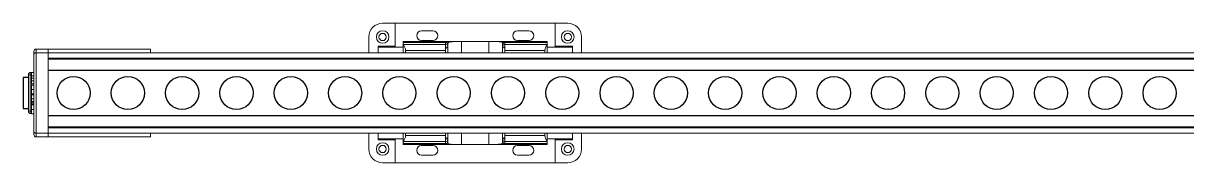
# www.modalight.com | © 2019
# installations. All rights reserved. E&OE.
# Model space of a CAD drawing. Header units: inches. Extents: x 0 to 60, y -9.1 to 13.3.
# Drawn here: x 0.03 to 19.87, y -9.14 to -6.76 of the extents above; entities that cross this region are included whole.
import ezdxf

# ---------------------------------------------------------------- set-up
doc = ezdxf.new("R2010")
doc.units = ezdxf.units.IN
doc.header["$MEASUREMENT"] = 0
doc.layers.add('MCG', color=7, linetype='Continuous')
doc.layers.add('轮廓线层', color=7, linetype='Continuous', lineweight=25)

# ---------------------------------------------------------------- blocks, each defined once
blk = doc.blocks.new('A$C2CD672AE')
at = {"color": 7, "linetype": 'Continuous', "lineweight": 15}
for p, q in [((-41.03, 78.75), (-35.28, 78.75)), ((-35.28, 78.75), (-35.28, 68.28)), ((37.95, 78.75), (-35.28, 78.75)), ((-18.02, 75.27), (-23.25, 75.27)), ((20.69, 75.27), (25.92, 75.27)), ((37.95, 78.75), (37.95, 68.28)), ((43.7, 78.75), (37.95, 78.75)), ((-47.31, 65.15), (-47.31, 72.47)), ((-31.62, 70.38), (-12.26, 70.38)), ((-31.62, 69.96), (-31.62, 70.38)), ((-31.62, 69.96), (-12.26, 69.96)), ((-31.62, 69.07), (-31.62, 69.96)), ((-23.25, 70.88), (-18.02, 70.88)), ((-4.94, 70.38), (-12.26, 70.38)), ((-12.26, 70.38), (-12.26, 69.96)), ((-12.26, 69.96), (-12.26, 69.07)), ((-11.22, 69.52), (-11.22, 69.33)), ((-11.22, 69.05), (-11.22, 69.33)), ((7.61, 70.38), (-4.94, 70.38)), ((-4.94, 70.38), (-4.94, 65.15)), ((14.94, 70.38), (7.61, 70.38)), ((7.61, 65.15), (7.61, 70.38)), ((13.89, 69.33), (13.89, 69.52)), ((13.89, 69.05), (13.89, 69.33)), ((14.94, 70.38), (14.94, 69.96)), ((34.29, 70.38), (14.94, 70.38)), ((14.94, 69.96), (14.94, 69.07)), ((34.29, 69.96), (14.94, 69.96)), ((25.92, 70.88), (20.69, 70.88)), ((34.29, 69.96), (34.29, 70.38)), ((34.29, 69.07), (34.29, 69.96)), ((49.98, 72.47), (49.98, 65.15)), ((-35.28, 68.28), (-43.12, 68.28)), ((-43.12, 67.76), (-43.12, 68.28)), ((-43.12, 67.76), (-43.12, 65.15)), ((-31.62, 67.76), (-43.12, 67.76)), ((-35.28, 67.76), (-35.28, 68.28)), ((-31.62, 68.69), (-31.62, 69.07)), ((-31.62, 69.07), (-12.26, 69.07)), ((-31.62, 65.15), (-31.62, 68.69)), ((-30.57, 66.35), (-12.26, 66.35)), ((-30.57, 65.15), (-30.57, 66.35)), ((-12.26, 69.07), (-12.26, 66.35)), ((-12.26, 65.15), (-12.26, 66.35)), ((-11.22, 68.16), (-11.22, 69.05)), ((-11.22, 66.35), (-11.22, 68.16)), ((-11.22, 65.15), (-11.22, 66.35)), ((13.89, 68.16), (13.89, 69.05)), ((13.89, 66.35), (13.89, 68.16)), ((13.89, 65.15), (13.89, 66.35)), ((14.94, 69.07), (14.94, 66.35)), ((34.29, 69.07), (14.94, 69.07)), ((14.94, 65.15), (14.94, 66.35)), ((33.24, 66.35), (14.94, 66.35)), ((33.24, 65.15), (33.24, 66.35)), ((34.29, 68.69), (34.29, 69.07)), ((34.29, 65.15), (34.29, 68.69)), ((34.29, 67.76), (45.8, 67.76)), ((37.95, 68.28), (45.8, 68.28)), ((37.95, 67.76), (37.95, 68.28)), ((45.8, 67.76), (45.8, 68.28)), ((45.8, 67.76), (45.8, 65.15)), ((-47.31, 21.21), (-47.31, 28.53)), ((-43.12, 28.53), (-43.12, 25.92)), ((-31.62, 24.99), (-31.62, 28.53)), ((-30.57, 27.33), (-30.57, 28.53)), ((-30.57, 27.33), (-12.26, 27.33)), ((-12.26, 27.33), (-12.26, 28.53)), ((-12.26, 27.33), (-12.26, 24.61)), ((-11.22, 27.33), (-11.22, 28.53)), ((-11.22, 25.52), (-11.22, 27.33)), ((-4.94, 28.53), (-4.94, 23.3)), ((7.61, 23.3), (7.61, 28.53)), ((13.89, 27.33), (13.89, 28.53)), ((13.89, 25.52), (13.89, 27.33)), ((14.94, 27.33), (14.94, 28.53)), ((14.94, 27.33), (14.94, 24.61)), ((33.24, 27.33), (14.94, 27.33)), ((33.24, 27.33), (33.24, 28.53)), ((34.29, 24.99), (34.29, 28.53)), ((45.8, 28.53), (45.8, 25.92)), ((49.98, 28.53), (49.98, 21.21)), ((-43.12, 25.92), (-43.12, 25.39)), ((-43.12, 25.92), (-31.62, 25.92)), ((-35.28, 25.39), (-43.12, 25.39)), ((-35.28, 25.39), (-35.28, 25.92)), ((-35.28, 14.93), (-35.28, 25.39)), ((-31.62, 24.61), (-31.62, 24.99)), ((-31.62, 24.61), (-12.26, 24.61)), ((-31.62, 23.72), (-31.62, 24.61)), ((-31.62, 23.72), (-12.26, 23.72)), ((-31.62, 23.3), (-31.62, 23.72)), ((-31.62, 23.3), (-12.26, 23.3)), ((-18.02, 22.8), (-23.25, 22.8)), ((-12.26, 24.61), (-12.26, 23.72)), ((-12.26, 23.72), (-12.26, 23.3)), ((-12.26, 23.3), (-4.94, 23.3)), ((-11.22, 24.63), (-11.22, 25.52)), ((-11.22, 24.35), (-11.22, 24.63)), ((-11.22, 24.35), (-11.22, 24.15)), ((-4.94, 23.3), (7.61, 23.3)), ((7.61, 23.3), (14.94, 23.3)), ((13.89, 24.63), (13.89, 25.52)), ((13.89, 24.35), (13.89, 24.63)), ((13.89, 24.15), (13.89, 24.35)), ((34.29, 24.61), (14.94, 24.61)), ((14.94, 24.61), (14.94, 23.72)), ((34.29, 23.72), (14.94, 23.72)), ((14.94, 23.72), (14.94, 23.3)), ((34.29, 23.3), (14.94, 23.3)), ((20.69, 22.8), (25.92, 22.8)), ((45.8, 25.92), (34.29, 25.92)), ((34.29, 24.61), (34.29, 24.99)), ((34.29, 23.72), (34.29, 24.61)), ((34.29, 23.3), (34.29, 23.72)), ((37.95, 25.39), (37.95, 25.92)), ((37.95, 14.93), (37.95, 25.39)), ((37.95, 25.39), (45.8, 25.39)), ((45.8, 25.92), (45.8, 25.39)), ((-23.25, 18.41), (-18.02, 18.41)), ((25.92, 18.41), (20.69, 18.41)), ((-41.03, 14.93), (-35.28, 14.93)), ((-35.28, 14.93), (37.95, 14.93)), ((43.7, 14.93), (37.95, 14.93))]:
    blk.add_line(p, q, dxfattribs=at)
for centre, radius in [((-41.03, 72.47), 2.88), ((43.7, 72.47), 2.88), ((-41.03, 72.47), 1.67), ((43.7, 72.47), 1.67), ((-41.03, 21.21), 2.88), ((-41.03, 21.21), 1.67), ((43.7, 21.21), 2.88), ((43.7, 21.21), 1.67)]:
    blk.add_circle(centre, radius, dxfattribs=at)
for centre, radius, start, end in [((-41.03, 72.47), 6.28, 90, 180), ((-23.25, 73.08), 2.2, 90, 270), ((-18.02, 73.08), 2.2, 270, 90), ((20.69, 73.08), 2.2, 90, 270), ((25.92, 73.08), 2.2, 270, 90), ((43.7, 72.47), 6.28, 0, 90), ((-12.26, 69.33), 1.05, 0, 90), ((-12.2, 68.97), 0.984, 4.4019, 93.8113), ((14.94, 69.33), 1.05, 90, 180), ((14.87, 68.97), 0.984, 86.1887, 175.5981), ((-33.71, 66.35), 3.14, 0, 48.1897), ((-12.2, 68.08), 0.984, 4.4019, 93.8113), ((14.87, 68.08), 0.984, 86.1887, 175.5981), ((36.38, 66.35), 3.14, 131.8103, 180), ((-33.71, 27.33), 3.14, 311.8103, 0), ((36.38, 27.33), 3.14, 180, 228.1897), ((-23.25, 20.6), 2.2, 90, 270), ((-18.02, 20.6), 2.2, 270, 90), ((-12.2, 25.59), 0.984, 266.1887, 355.5981), ((-12.2, 24.7), 0.984, 266.1887, 355.5981), ((-12.26, 24.35), 1.05, 270, 0), ((14.87, 25.59), 0.984, 184.4019, 273.8113), ((14.87, 24.7), 0.984, 184.4019, 273.8113), ((14.94, 24.35), 1.05, 180, 270), ((20.69, 20.6), 2.2, 90, 270), ((25.92, 20.6), 2.2, 270, 90), ((-41.03, 21.21), 6.28, 180, 270), ((43.7, 21.21), 6.28, 270, 0)]:
    blk.add_arc(centre, radius, start, end, dxfattribs=at)
for points, knots in [([(-11.22, 69.52), (-11.15, 69.69), (-11.02, 70.03), (-9.98, 70.28), (-8.43, 70.37), (-6.66, 70.38), (-5.45, 70.38), (-4.94, 70.38)], [0, 0, 0, 0, 0.21253, 0.425271, 0.63417, 0.844608, 1, 1, 1, 1]), ([(7.61, 70.38), (8.32, 70.38), (9.73, 70.38), (11.61, 70.35), (13.02, 70.22), (13.78, 69.95), (13.86, 69.65), (13.89, 69.52)], [0, 0, 0, 0, 0.212997, 0.42601, 0.638348, 0.848106, 1, 1, 1, 1]), ([(-12.26, 66.35), (-12.25, 66.59), (-12.22, 67), (-12.05, 67.46), (-11.87, 67.72), (-11.72, 67.84), (-11.59, 67.87), (-11.48, 67.85), (-11.4, 67.78), (-11.32, 67.65), (-11.21, 67.29), (-11.22, 66.83), (-11.22, 66.46), (-11.22, 66.35)], [0, 0, 0, 0, 0.195255, 0.327245, 0.417, 0.478895, 0.524734, 0.562575, 0.600515, 0.63684, 0.697854, 0.911447, 1, 1, 1, 1]), ([(14.94, 66.35), (14.92, 66.59), (14.89, 67), (14.72, 67.46), (14.55, 67.72), (14.39, 67.84), (14.26, 67.87), (14.16, 67.85), (14.07, 67.78), (13.99, 67.65), (13.88, 67.29), (13.89, 66.83), (13.89, 66.46), (13.89, 66.35)], [0, 0, 0, 0, 0.195255, 0.327245, 0.417, 0.478895, 0.524734, 0.562575, 0.600515, 0.63684, 0.697854, 0.911447, 1, 1, 1, 1]), ([(-11.22, 27.33), (-11.21, 27.07), (-11.21, 26.73), (-11.25, 26.3), (-11.3, 26.08), (-11.38, 25.92), (-11.47, 25.84), (-11.57, 25.81), (-11.69, 25.83), (-11.84, 25.93), (-12.03, 26.17), (-12.2, 26.62), (-12.26, 27.04), (-12.26, 27.3), (-12.26, 27.33)], [0, 0, 0, 0, 0.206108, 0.278374, 0.351164, 0.392378, 0.433903, 0.470873, 0.508396, 0.568595, 0.658083, 0.79227, 0.97583, 1, 1, 1, 1]), ([(13.89, 27.33), (13.89, 27.07), (13.88, 26.73), (13.92, 26.3), (13.97, 26.08), (14.05, 25.92), (14.14, 25.84), (14.25, 25.81), (14.36, 25.83), (14.52, 25.93), (14.7, 26.17), (14.87, 26.62), (14.93, 27.04), (14.94, 27.3), (14.94, 27.33)], [0, 0, 0, 0, 0.206108, 0.278374, 0.351164, 0.392378, 0.433903, 0.470873, 0.508396, 0.568595, 0.658083, 0.79227, 0.97583, 1, 1, 1, 1]), ([(-4.94, 23.3), (-5.65, 23.3), (-7.06, 23.3), (-8.93, 23.32), (-10.34, 23.46), (-11.11, 23.73), (-11.18, 24.03), (-11.22, 24.15)], [0, 0, 0, 0, 0.212997, 0.42601, 0.638348, 0.848106, 1, 1, 1, 1]), ([(13.89, 24.15), (13.83, 23.98), (13.7, 23.65), (12.66, 23.4), (11.11, 23.31), (9.33, 23.3), (8.13, 23.3), (7.61, 23.3)], [0, 0, 0, 0, 0.21253, 0.425271, 0.63417, 0.844608, 1, 1, 1, 1])]:
    blk.add_open_spline(points, degree=3, knots=knots, dxfattribs=at)

msp = doc.modelspace()

# ---------------------------------------------------------------- linework, layer by layer
at = {"color": 7, "linetype": 'Continuous', "lineweight": 15}
for p, q in [((0.209306, -7.285422), (0.209306, -7.239638)), ((0.209306, -8.612864), (0.209306, -7.285422)), ((0.24829, -7.200655), (0.24829, -7.264752)), ((0.24829, -7.200655), (0.454904, -7.200655)), ((0.24829, -7.264752), (0.24829, -8.633534)), ((0.454904, -7.264752), (0.24829, -7.264752)), ((0.454904, -7.200655), (0.454904, -7.264752)), ((2.197479, -7.200655), (0.454904, -7.200655)), ((0.454904, -8.633534), (0.454904, -7.264752)), ((0.454904, -7.266979), (39.789797, -7.266979)), ((2.197479, -7.266979), (2.197479, -7.200655)), ((39.789797, -7.364438), (0.454904, -7.364438)), ((0.454904, -7.36446), (39.789797, -7.36446)), ((0.156678, -7.637273), (0.117694, -7.637273)), ((0.156678, -7.637273), (0.156678, -7.598289)), ((0.209306, -7.598289), (0.156678, -7.598289)), ((0.156678, -8.261013), (0.156678, -7.637273)), ((0.170322, -7.602136), (0.209306, -7.602136)), ((0.170322, -7.655034), (0.209306, -7.655034)), ((0.170322, -7.693869), (0.209306, -7.693869)), ((0.207637, -7.676257), (0.209306, -7.676257)), ((0.209306, -7.677925), (0.207637, -7.676257)), ((0.207637, -7.70008), (0.207637, -7.676257)), ((0.209306, -7.698411), (0.207637, -7.70008)), ((0.209306, -7.70008), (0.207637, -7.70008)), ((0.170322, -7.738964), (0.209306, -7.738964)), ((0.170322, -7.791156), (0.209306, -7.791156)), ((0.170322, -7.813726), (0.209306, -7.813726)), ((0.170322, -7.814387), (0.209306, -7.814387)), ((0.170322, -7.889545), (0.209306, -7.889545)), ((0.207637, -7.76282), (0.209306, -7.761908)), ((0.209306, -7.76381), (0.207637, -7.76282)), ((0.207637, -7.788876), (0.207637, -7.76282)), ((0.209306, -7.787208), (0.207637, -7.788876)), ((0.209306, -7.788876), (0.207637, -7.788876)), ((0.170322, -7.96607), (0.209306, -7.96607)), ((0.170322, -7.982997), (0.209306, -7.982997)), ((0.170322, -8.049692), (0.209306, -8.049692)), ((0.170322, -8.096506), (0.209306, -8.096506)), ((0.170322, -8.105554), (0.170322, -8.10713)), ((0.170322, -8.10713), (0.209306, -8.10713)), ((0.170322, -8.10713), (0.170322, -8.132521)), ((0.170322, -8.132521), (0.209306, -8.132521)), ((0.156678, -8.261013), (0.117694, -8.261013)), ((0.156678, -8.261013), (0.156678, -8.299997)), ((0.156678, -8.299997), (0.170322, -8.299997)), ((0.170322, -8.152269), (0.209306, -8.152269)), ((0.170322, -8.22875), (0.209306, -8.22875)), ((0.170322, -8.301792), (0.209306, -8.301792)), ((0.209306, -8.658648), (0.209306, -8.612864)), ((0.24829, -8.633534), (0.454904, -8.633534)), ((0.24829, -8.633534), (0.24829, -8.697631)), ((0.454904, -8.697631), (0.24829, -8.697631)), ((0.454904, -8.53393), (39.789797, -8.53393)), ((0.454904, -8.533951), (39.789797, -8.533951)), ((39.789797, -8.631411), (0.454904, -8.631411)), ((0.454904, -8.633534), (0.454904, -8.697631)), ((2.197479, -8.697631), (0.454904, -8.697631)), ((2.197479, -8.631411), (2.197479, -8.697631))]:
    msp.add_line(p, q, dxfattribs=at)
at = {"color": 8, "linetype": 'Continuous', "lineweight": 15}
for p, q in [((0.454904, -7.353961), (39.789797, -7.353961)), ((0.454904, -7.370611), (39.789797, -7.370611)), ((0.156678, -7.637273), (0.170322, -7.637273)), ((0.170322, -8.261013), (0.156678, -8.261013)), ((0.454904, -8.527778), (39.789797, -8.527778)), ((39.789797, -8.544428), (0.454904, -8.544428))]:
    msp.add_line(p, q, dxfattribs=at)
at = {"color": 7, "linetype": 'Continuous', "lineweight": 15, "flags": 128}
for points in [[(0.24829, -7.264752), (0.240685, -7.265149), (0.233372, -7.266325), (0.226632, -7.268236), (0.220724, -7.270806), (0.215876, -7.273938), (0.212274, -7.277512), (0.210055, -7.28139), (0.209306, -7.285422)], [(0.24829, -8.633534), (0.240685, -8.633137), (0.233372, -8.631961), (0.226632, -8.630051), (0.220724, -8.62748), (0.215876, -8.624348), (0.212274, -8.620774), (0.210055, -8.616896), (0.209306, -8.612864)]]:
    msp.add_lwpolyline(points, dxfattribs=at)
at = {"color": 7, "linetype": 'Continuous', "lineweight": 15}
for centre, start, end in [((0.24829, -7.239638), 90, 180), ((0.156678, -7.637273), 90, 180), ((0.156678, -8.261013), 180, 270), ((0.24829, -8.658648), 180, 270)]:
    msp.add_arc(centre, 0.038984, start, end, dxfattribs=at)
for points, knots in [([(0.170322, -7.602136), (0.170322, -7.603282), (0.170322, -7.605573), (0.170322, -7.619967), (0.170322, -7.637355), (0.170322, -7.649138), (0.170322, -7.655034)], [0, 0, 0, 0, 0.279571492, 0.558819679, 0.779232897, 1, 1, 1, 1]), ([(0.170322, -7.655034), (0.170322, -7.659392), (0.170322, -7.668106), (0.170322, -7.6824), (0.170322, -7.689521), (0.170322, -7.693869)], [0, 0, 0, 0, 0.28033845, 0.56050936, 1, 1, 1, 1]), ([(0.170322, -7.693869), (0.170322, -7.696945), (0.170322, -7.703102), (0.170322, -7.718545), (0.170322, -7.731227), (0.170322, -7.738964)], [0, 0, 0, 0, 0.280170797, 0.56078856, 1, 1, 1, 1]), ([(0.170322, -7.738964), (0.170322, -7.746347), (0.170322, -7.761118), (0.170322, -7.778137), (0.170322, -7.789168), (0.170322, -7.790494), (0.170322, -7.791156)], [0, 0, 0, 0, 0.27967432, 0.55958837, 0.77994821, 1, 1, 1, 1]), ([(0.170322, -7.813726), (0.170322, -7.813916), (0.170322, -7.814257), (0.170322, -7.814347), (0.170322, -7.814387)], [0, 0, 0, 0, 0.558839804, 1, 1, 1, 1]), ([(0.170322, -7.814387), (0.170322, -7.815925), (0.170322, -7.819003), (0.170322, -7.839506), (0.170322, -7.863834), (0.170322, -7.880978), (0.170322, -7.889545)], [0, 0, 0, 0, 0.279364565, 0.559207912, 0.779725608, 1, 1, 1, 1]), ([(0.170322, -7.889545), (0.170322, -7.900667), (0.170322, -7.922883), (0.170322, -7.948633), (0.170322, -7.963941), (0.170322, -7.96536), (0.170322, -7.96607)], [0, 0, 0, 0, 0.280090957, 0.559494041, 0.779597332, 1, 1, 1, 1]), ([(0.170322, -7.982997), (0.170322, -7.983848), (0.170322, -7.985546), (0.170322, -8.002127), (0.170322, -8.024696), (0.170322, -8.041365), (0.170322, -8.049692)], [0, 0, 0, 0, 0.280305934, 0.559953385, 0.780180384, 1, 1, 1, 1]), ([(0.170322, -8.049692), (0.170322, -8.05893), (0.170322, -8.075397), (0.170322, -8.090066), (0.170322, -8.096506)], [0, 0, 0, 0, 0.560959194, 1, 1, 1, 1]), ([(0.170322, -8.152269), (0.170322, -8.153416), (0.170322, -8.155705), (0.170322, -8.175903), (0.170322, -8.202141), (0.170322, -8.219873), (0.170322, -8.22875)], [0, 0, 0, 0, 0.280098042, 0.558971544, 0.779207968, 1, 1, 1, 1]), ([(0.170322, -8.22875), (0.170322, -8.239178), (0.170322, -8.259994), (0.170322, -8.28516), (0.170322, -8.299429), (0.170322, -8.301004), (0.170322, -8.301792)], [0, 0, 0, 0, 0.280348024, 0.559591007, 0.779648291, 1, 1, 1, 1])]:
    msp.add_open_spline(points, degree=3, knots=knots, dxfattribs=at)
at = {"layer": 'MCG'}
for p, q in [((0.117694, -7.686976), (0.029197, -7.686976)), ((0.029197, -7.686976), (0.029197, -8.211298)), ((0.117694, -7.637273), (0.117694, -8.261001)), ((0.029197, -8.211298), (0.117694, -8.211298))]:
    msp.add_line(p, q, dxfattribs=at)
at = {"layer": '轮廓线层'}
for p, q in [((0.454904, -7.559305), (39.789797, -7.559305)), ((39.789797, -8.338981), (0.454904, -8.338981))]:
    msp.add_line(p, q, dxfattribs=at)
for centre in [(0.887624, -7.949143), (1.813672, -7.949143), (2.739719, -7.949143), (3.665767, -7.949143), (4.591815, -7.949143), (5.517862, -7.949143), (6.44391, -7.949143), (7.369958, -7.949143), (8.296005, -7.949143), (9.222053, -7.949143), (10.148101, -7.949143), (11.074148, -7.949143), (12.000196, -7.949143), (12.926244, -7.949143), (13.852291, -7.949143), (14.778339, -7.949143), (15.704387, -7.949143), (16.630434, -7.949143), (17.556482, -7.949143), (18.48253, -7.949143), (19.408578, -7.949143)]:
    msp.add_circle(centre, 0.282632, dxfattribs=at)

# ---------------------------------------------------------------- block references
at = {"layer": '轮廓线层', "xscale": 0.03726550034344779, "yscale": 0.03726550034344779, "zscale": 0.03726550034344779}
msp.add_blockref('A$C2CD672AE', (7.686975, -9.694684), dxfattribs=at)

doc.saveas('drawing.dxf')
